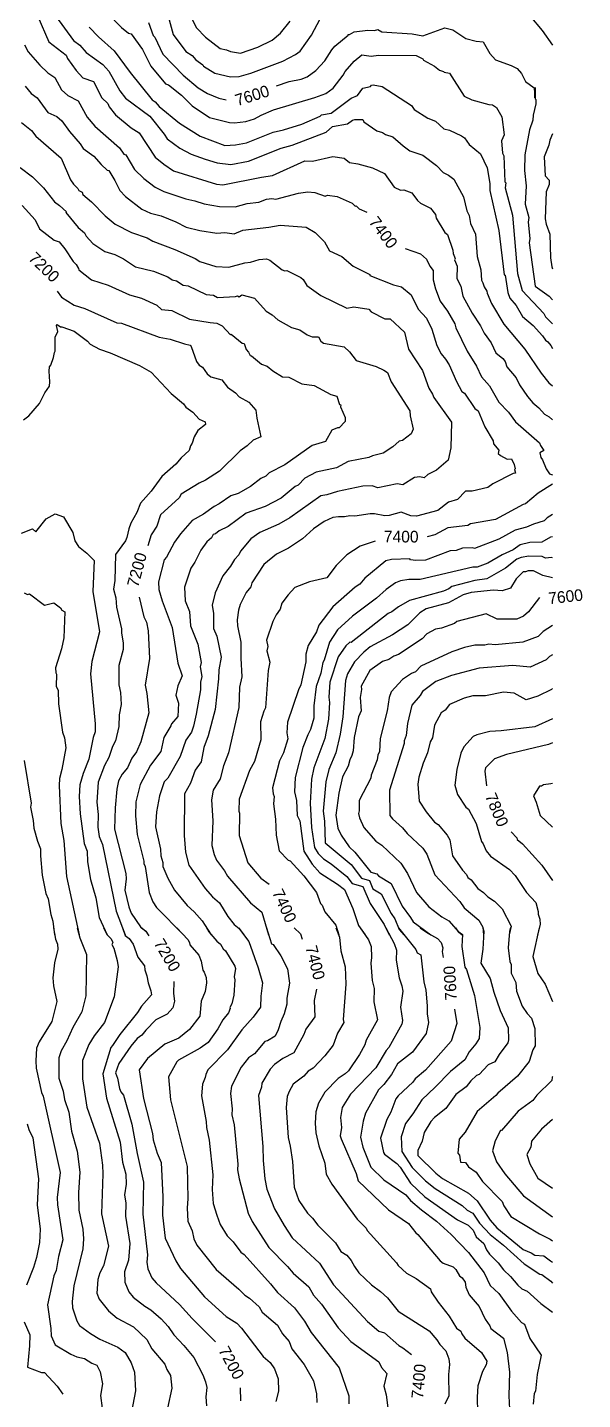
# Model space of a CAD drawing. Extents: x 9339 to 13216, y 3769 to 6935.
# Drawn here: x 12853 to 13216, y 4220 to 5117 of the extents above; entities that cross this region are included whole.
import ezdxf
from ezdxf.enums import TextEntityAlignment as Align

# ---------------------------------------------------------------- set-up
doc = ezdxf.new("R2010")
doc.units = 0
doc.header["$MEASUREMENT"] = 0
for name, color, linetype in [('DTM_SURFACE_CON', 9, 'Continuous'), ('DTM_SURFACE_ICON', 251, 'Continuous'), ('DTM_TEXT_ICON', 251, 'Continuous')]:
    doc.layers.add(name, color=color, linetype=linetype)
doc.styles.add('TMODELF', font='tmodelf')

msp = doc.modelspace()

# ---------------------------------------------------------------- linework, layer by layer
at = {"layer": 'DTM_SURFACE_CON', "linetype": 'Continuous', "flags": 128}
for points, elevation in [([(12895.57, 5136.64), (12914.9, 5116.65), (12919.56, 5112.96), (12921.11, 5112.47), (12928.51, 5102.37), (12934.05, 5091.44), (12943.53, 5079.86), (12945.51, 5079.28), (12954.04, 5072.35), (12960.98, 5065.53), (12972.37, 5057.93), (12985.47, 5054.56), (12988.74, 5054.32), (12996.08, 5055.32), (13001.76, 5056.95), (13006.09, 5059.36), (13014.17, 5062.75), (13041.11, 5070.87), (13048.4, 5073.47), (13053.21, 5076.91), (13059.72, 5085.51), (13060.92, 5087.88), (13066.89, 5094.58), (13071.89, 5098.69), (13077.91, 5097.98), (13082.69, 5098.65), (13107.36, 5098.28), (13111.57, 5096.15), (13112.03, 5095.27), (13119.28, 5091.31), (13122.59, 5088.66), (13125.2, 5087.95), (13125.55, 5087.48), (13129.1, 5086.75), (13138.7, 5071.78), (13143.71, 5069.28), (13154.88, 5066.26), (13157.18, 5066.05), (13159.7, 5064.33), (13163.16, 5058.29), (13164.7, 5046.57), (13163.06, 5042.65), (13163.7, 5034.5), (13164.63, 5032.78), (13165.22, 5015.8), (13165.79, 5015.27), (13165.46, 5011.8), (13170.15, 4994.01), (13173.52, 4955.91), (13176.48, 4944.94), (13190.66, 4929.72), (13191.89, 4927.63), (13196.38, 4922.96)], 2304.29), ([(12956.11, 5131.91), (12963.8, 5116.48), (12969.72, 5110.22), (12979.4, 5102.99), (12983.48, 5102.12), (12986.04, 5100.91), (12992.59, 5099.86), (13003.99, 5103.76), (13013.33, 5108.44), (13018.8, 5113), (13024.97, 5120.73)], 2340.86), ([(12860.17, 5123.83), (12867.49, 5107.27), (12878.68, 5098.65), (12879.54, 5096.49), (12885.23, 5088.55), (12889.54, 5083.77), (12896.51, 5081.47), (12901.96, 5070.79), (12905.96, 5067.06), (12906.83, 5064.87), (12910.95, 5059.49), (12921.23, 5051.08), (12926.37, 5047.93), (12936.97, 5032), (12942.51, 5027.46), (12948.86, 5023.08), (12976.97, 5014.25), (12981.11, 5013.83), (13006.41, 5018.89), (13013.54, 5019.87), (13034.65, 5029.61), (13039.7, 5029.28), (13052.96, 5032.44), (13060.2, 5031.22), (13063.84, 5028.55), (13069.26, 5027.61), (13078.79, 5024.91), (13086.73, 5021.3), (13092.92, 5012.33), (13097.01, 5010.39), (13099.25, 5010.69), (13104.58, 5008.71), (13108.28, 5003.55), (13110.07, 5001.97), (13116.73, 4998.58), (13119.94, 4994.57), (13120.3, 4992.13), (13126.04, 4982.74), (13127.69, 4981.41), (13131.24, 4971.25), (13131.59, 4969.01), (13132.88, 4965.82), (13132.4, 4964.93), (13134.18, 4960.78), (13133.93, 4952.75), (13136.51, 4947.67), (13137.85, 4941.16), (13143.91, 4930.07), (13149.27, 4921.78), (13151.65, 4916.93), (13156.4, 4910.55), (13159.45, 4904.19), (13163.98, 4900.31), (13165.41, 4898.45), (13166.43, 4895.04), (13172.72, 4887.74), (13174.83, 4883.19), (13180.01, 4875.52), (13183.58, 4871.41), (13187.42, 4868.26), (13191.07, 4864.12), (13194.11, 4862.35), (13196.38, 4860.33)], 2267.71), ([(12871.87, 5124.31), (12883.65, 5108.11), (12887.64, 5105.07), (12891.83, 5100.21), (12902.6, 5092.4), (12906.71, 5088.1), (12913.86, 5075.3), (12917.4, 5070.52), (12933.32, 5058.65), (12942.79, 5047.01), (12944.63, 5043.9), (12952.94, 5037.89), (12960.33, 5033.9), (12969.45, 5030.57), (12977.46, 5028.32), (12986.32, 5027.18), (12997.77, 5029.31), (13019.1, 5037.75), (13026.24, 5039.88), (13048.64, 5048.24), (13052.64, 5052.02), (13062.38, 5053.68), (13065.67, 5056.09), (13067.3, 5056.58), (13072.46, 5056.63), (13073.19, 5055.1), (13081.59, 5049.11), (13085.37, 5048.06), (13087.22, 5046.78), (13092.03, 5045.18), (13098.73, 5039.3), (13103.2, 5036.05), (13111.61, 5033.24), (13120.67, 5026.54), (13125.01, 5021.97), (13128.51, 5020.08), (13131.9, 5017.46), (13138.16, 5006.09), (13140.49, 4996.79), (13141.88, 4993.73), (13142.87, 4988.68), (13146.03, 4981.6), (13147.09, 4967.01), (13149.65, 4958.4), (13149.88, 4951.54), (13150.9, 4949.94), (13151.65, 4947.13), (13153.56, 4944.34), (13153.68, 4943.03), (13156.6, 4936.38), (13164.62, 4922.81), (13178.33, 4906.6), (13188.85, 4890.76), (13193.95, 4884.57), (13196.38, 4882.48)], 2279.9), ([(12945.26, 5123.99), (12948.57, 5112.09), (12956.91, 5101), (12960.94, 5098.29), (12963.43, 5095.52), (12968.11, 5092.29), (12968.41, 5091.29), (12975.79, 5086.88), (12986.13, 5084.51), (12991.75, 5084.54), (12999.3, 5086.79), (13020.15, 5094.71), (13028.48, 5098.95), (13031.53, 5101.17), (13038.94, 5111.7), (13044.57, 5122.19)], 2328.67), ([(13181.58, 5124.2), (13189.71, 5114.72), (13196.38, 5105.12)], 2328.67), ([(12893.75, 5116.8), (12899.79, 5110.63), (12910.17, 5101.47), (12920.57, 5087.23), (12935, 5069.46), (12936.83, 5068.11), (12939.49, 5065.09), (12952.68, 5054.1), (12966.24, 5045.66), (12982.32, 5039.56), (12989.38, 5039.91), (12996.46, 5041.23), (13013.86, 5048.26), (13020.72, 5049.7), (13032.59, 5053.52), (13044.65, 5058.66), (13045.57, 5059.58), (13051.83, 5060.76), (13064.98, 5070.44), (13069.01, 5072.32), (13072.52, 5076.95), (13077.52, 5078.04), (13078.26, 5079.06), (13079.24, 5079.29), (13085.2, 5078.05), (13104.3, 5065.67), (13106.11, 5063.16), (13114.93, 5057.39), (13119.9, 5055.41), (13125.34, 5050.46), (13129.01, 5049.54), (13136.84, 5045.95), (13138.83, 5044.52), (13141.92, 5040.12), (13149.33, 5034.13), (13153.69, 5024.89), (13155.4, 5014.78), (13155.51, 5010.26), (13161.35, 4984.02), (13164.73, 4955.12), (13165.52, 4954.96), (13167.28, 4943.5), (13168.41, 4939.86), (13172.62, 4935), (13176.8, 4927.81), (13183.77, 4921.99), (13189.77, 4915.28), (13191.84, 4912.31), (13193.39, 4911.26), (13195.32, 4909), (13196.38, 4906.97)], 2292.1), ([(12851.9, 5078.41), (12855.95, 5073.42), (12859.9, 5070.66), (12866.72, 5061.15), (12872.76, 5058.44), (12875.89, 5055.68), (12881, 5048.71), (12887.99, 5040.57), (12889.94, 5037.66), (12896.83, 5032.52), (12901.67, 5027.04), (12905.64, 5023.49), (12906.63, 5023.19), (12910.62, 5016.79), (12913.89, 5010.09), (12917.59, 5006.15), (12928.14, 4997.9), (12933.91, 4995.46), (12940.9, 4993.52), (12950.41, 4989.64), (12957.16, 4986.26), (12966.14, 4983.97), (12977.12, 4982.24), (12982.36, 4982.7), (12988.42, 4981.94), (12994.17, 4984.16), (13011.15, 4986.18), (13018.57, 4987.59), (13035.53, 4986.21), (13041.39, 4982.62), (13047.42, 4976.53), (13050.7, 4970.66), (13058.7, 4967.04), (13066.24, 4960.82), (13077.04, 4955.28), (13076.98, 4954.56), (13092.61, 4948.62), (13097.71, 4947.24), (13103.95, 4941.98), (13108.67, 4932.63), (13114.17, 4926.68), (13117.56, 4919.66), (13120.78, 4908.9), (13123.57, 4903.44), (13126.46, 4900.03), (13128.91, 4896.2), (13133.59, 4885.39), (13137.11, 4878.9), (13138.88, 4877.85), (13145.53, 4867.86), (13147.87, 4866.32), (13152.25, 4855.67), (13157.58, 4846.74), (13157.91, 4844.61), (13161.41, 4840.62), (13160.86, 4838.38), (13162.43, 4836.95), (13166.76, 4834.68), (13169.54, 4834.87), (13171.4, 4831.1), (13171.98, 4828.36), (13171.54, 4827.97), (13172.22, 4825.47), (13170.66, 4825.36), (13157.35, 4818.46), (13154.04, 4816.12), (13143.9, 4813.78), (13139.64, 4813.68), (13134.24, 4808.24), (13128.49, 4806.63), (13121.47, 4801.19), (13107.5, 4797.4), (13103.81, 4797.73), (13097.43, 4800), (13089.7, 4797.86), (13086.92, 4797.67), (13080.14, 4798.91), (13077.22, 4798.89), (13067.31, 4797.48), (13063.91, 4797.6), (13060.52, 4796.93), (13056.6, 4797.06), (13052.96, 4796.5), (13047.34, 4793.88), (13040.24, 4789.04), (13033.11, 4782.63), (13023.91, 4776.51), (13016.1, 4772.53), (13007.84, 4765.84), (13000.06, 4753.97), (12999.42, 4751.18), (12996.41, 4747.63), (12992.31, 4739.76), (12991.29, 4736.08), (12990.52, 4729.76), (12990.54, 4725.87), (12992.9, 4715.13), (12992.72, 4704.62), (12993.52, 4692.51), (12992.02, 4685.7), (12991.56, 4672.37), (12984.78, 4642.87), (12981.55, 4634.44), (12979.28, 4625.88), (12974.78, 4618.36), (12973.72, 4612.19), (12974.44, 4598.41), (12973.94, 4582.38), (12975.42, 4576.43), (12976.92, 4572.67), (12982.24, 4565.66), (12984.11, 4562.17), (12999.21, 4544.86), (13006.43, 4538.84), (13010.98, 4523.96)], 2243.33), ([(12849.56, 5054.6), (12856.09, 5049.33), (12859.04, 5045.62), (12875.59, 5031.28), (12881.55, 5017.21), (12883.6, 5014.31), (12886.48, 5011.4), (12887.01, 5010.26), (12889.23, 5009.01), (12889.71, 5007.48), (12895.35, 5002.72), (12904.2, 4993.61), (12910.85, 4988.14), (12921.51, 4982.82), (12931.69, 4979.17), (12935.38, 4976.99), (12949.78, 4971.63), (12962.93, 4965.7), (12966, 4963.78), (12976.58, 4960.56), (12984.89, 4960.1), (12995.48, 4962.82), (12999.2, 4963.35), (13004.85, 4965.02), (13009.52, 4965.42), (13011.66, 4964.63), (13019.8, 4958.3), (13021.66, 4957.67), (13022.79, 4957.83), (13032.03, 4953.43), (13033.51, 4952.06), (13035.93, 4948.13), (13045.03, 4941.67), (13062.11, 4933.3), (13066.69, 4934.06), (13076.41, 4932.7), (13077.88, 4930.82), (13086.85, 4926.24), (13090.43, 4926.32), (13099.79, 4917.55), (13102.4, 4906.51), (13111.49, 4892.6), (13115.59, 4880.98), (13117.97, 4877.19), (13118.76, 4875.02), (13130.29, 4858.75), (13129.95, 4841.98), (13128.25, 4834.1), (13120.53, 4827.4), (13114.95, 4824.65), (13112.5, 4822.52), (13109.64, 4823.19), (13106.27, 4822.67), (13098.57, 4817.91), (13094.92, 4818.57), (13082.3, 4815.99), (13078.69, 4817.13), (13072.52, 4817.06), (13056.01, 4813.52), (13048.95, 4811.28), (13045.13, 4810.8), (13024.83, 4796.24), (13017.56, 4792.3), (13005.13, 4786.82), (12999.28, 4782.66), (12992.5, 4774.56), (12991.47, 4772.18), (12988.71, 4769.12), (12985.98, 4764.77), (12980.99, 4758.46), (12976.08, 4747.26), (12974.03, 4739.26), (12974.91, 4733.81), (12974.99, 4724.13), (12977.18, 4718.98), (12979.9, 4705.27), (12978.56, 4697.15), (12978.32, 4691.11), (12976.08, 4671.09), (12971.44, 4654.03), (12968.71, 4646.28), (12966.85, 4636.86), (12962.9, 4631.4), (12960.01, 4622.94), (12955.96, 4616.11), (12955.81, 4588.89), (12956.71, 4577.84), (12958.76, 4569.55), (12969.51, 4554.27), (12974.26, 4548.84), (12978.91, 4544.78), (12984.37, 4535.99), (12988.56, 4530.72), (12991.83, 4528.06), (12994.8, 4523.96)], 2231.14), ([(13196.38, 5047.18), (13194.51, 5043.1), (13193.88, 5039.75), (13190.99, 5032.13), (13191.63, 5019.82), (13194.1, 5016.99), (13194.28, 5014.04), (13192.17, 5009.34), (13191.58, 4991.74), (13192.19, 4988.16), (13194.67, 4981.72), (13195.09, 4966.16), (13195.83, 4960.22), (13196.38, 4958.89)], 2328.67), ([(12848.82, 5025.15), (12856.81, 5019.08), (12863.99, 5011.95), (12871.2, 5002.78), (12874.48, 5000.43), (12878.93, 4996.24), (12878.63, 4995.8), (12886.58, 4985.91), (12890.71, 4982.5), (12891.79, 4980.32), (12896.07, 4975.61), (12904, 4970.3), (12910.64, 4968.39), (12916.13, 4965.49), (12924.12, 4960.29), (12935.73, 4957.55), (12945.08, 4953.87), (12948.04, 4951.75), (12950.71, 4951.13), (12955.22, 4948.4), (12958.46, 4947.8), (12970.25, 4942.32), (12974.99, 4941.78), (12977.66, 4940.26), (12989.33, 4940.83), (12990.65, 4941.28), (12991.73, 4940.75), (12993.38, 4942.05), (13001.76, 4939.76), (13009.39, 4931.33), (13013.21, 4929.02), (13016.9, 4925.63), (13025.96, 4920.76), (13031.34, 4919.19), (13036.07, 4915.95), (13039.3, 4914.66), (13043.63, 4914.49), (13045.13, 4911.7), (13046.72, 4910.52), (13060.2, 4908.02), (13063.73, 4904.67), (13068.07, 4899.2), (13081.3, 4895.16), (13086.31, 4892.9), (13088.67, 4891.17), (13090.94, 4885.21), (13103.28, 4866.27), (13103.34, 4862.98), (13105.47, 4854.24), (13103.96, 4851.26), (13098.3, 4846.91), (13096.23, 4846.39), (13092.14, 4842.78), (13085.69, 4838.49), (13078.83, 4836.85), (13076.4, 4835.75), (13063.02, 4833.21), (13055.39, 4828.91), (13042.02, 4826.23), (13034.64, 4822.23), (13030.33, 4817.73), (13028.26, 4816.7), (13019.25, 4809.26), (13008.7, 4803.68), (12996.21, 4799.46), (12984.48, 4790.72), (12978.72, 4787.77), (12976.28, 4785.88), (12974.72, 4785.38), (12973.75, 4783.3), (12970.67, 4780.76), (12966.8, 4775.27), (12962.73, 4767.39), (12960.13, 4763.4), (12955.94, 4751.1), (12956.4, 4742.08), (12959.33, 4735.08), (12959.91, 4725.87), (12964.72, 4713.83), (12966.9, 4701.73), (12966.22, 4699.11), (12967.42, 4692.64), (12966.51, 4689.02), (12966.49, 4683.99), (12963.76, 4668.17), (12961.93, 4660.31), (12960.5, 4656.37), (12957.01, 4651.2), (12953.18, 4640.41), (12945.08, 4626.35), (12942.79, 4623.97), (12939.69, 4614.77), (12937.65, 4604.25), (12937.19, 4594.45), (12940.27, 4579.97), (12940.56, 4575.56), (12941.84, 4571.29), (12941.87, 4568.55), (12945.13, 4560.96), (12949.44, 4553.09), (12957.86, 4543.06), (12962.44, 4539.01), (12967.58, 4533.06), (12973.53, 4523.96)], 2218.94), ([(12849.97, 5000.4), (12858.56, 4991.04), (12861.42, 4985.12), (12870.95, 4977.79), (12874.08, 4976.64), (12877.88, 4972.06), (12883.43, 4963.76), (12885.31, 4961.89), (12886.9, 4959.14), (12886.96, 4958.27), (12895.39, 4951.72), (12906.13, 4948.33), (12920.13, 4941.93), (12927.97, 4939.73), (12937.86, 4935.28), (12941.05, 4932.33), (12947.81, 4931.69), (12959.31, 4926.07), (12972.79, 4923.85), (12977.19, 4923.56), (12980.57, 4921.67), (12986.06, 4915.94), (12986.43, 4916.22), (12993.73, 4910.51), (12995.07, 4910.11), (12996.2, 4906.21), (12997.9, 4904.51), (12998.99, 4902.3), (12999.84, 4902.06), (13006.21, 4896.8), (13010.04, 4895.44), (13013.68, 4892.26), (13020.04, 4888.49), (13024.11, 4888.26), (13032.68, 4883.77), (13040.66, 4882.76), (13051.49, 4876.86), (13055.41, 4875.75), (13057.29, 4870.35), (13058.22, 4870.12), (13057.83, 4868.8), (13061, 4861.86), (13061, 4859.28), (13056.99, 4855.04), (13055.94, 4855.21), (13052.25, 4853.65), (13048.08, 4846.2), (13039.5, 4843.61), (13021.59, 4830.99), (13011.31, 4825.83), (13009.07, 4823.58), (13005.99, 4822.13), (12999.05, 4816.77), (12991.08, 4812.27), (12986.22, 4810.63), (12978.65, 4805.42), (12975.32, 4803.71), (12968.34, 4798.69), (12960.95, 4794.53), (12953.37, 4785.81), (12949.4, 4780.35), (12944.27, 4770.62), (12942.84, 4768.89), (12938.95, 4754.57), (12939.25, 4749.58), (12941.36, 4742.09), (12947.97, 4724.62), (12951.68, 4701.35), (12954.47, 4693.21), (12951.78, 4686.69), (12950.28, 4680.4), (12952.08, 4675.26), (12951.73, 4666.66), (12947.45, 4661.67), (12947.16, 4660.42), (12942.55, 4652.87), (12940.54, 4643.78), (12933.81, 4634.81), (12927.12, 4622.09), (12924.31, 4610.73), (12924.08, 4601.77), (12925.07, 4589.37), (12929.57, 4571.98), (12929.45, 4570.64), (12930.34, 4568.53), (12932.92, 4551.6), (12935.37, 4545.45), (12937.73, 4541.79), (12955.45, 4523.96)], 2206.75), ([(12850.97, 4860.36), (12854.36, 4862.89), (12861.41, 4870.97), (12864.87, 4877.92), (12867.82, 4882.34), (12868.18, 4885.07), (12867.63, 4892.09), (12867.83, 4895.04), (12868.72, 4896.04), (12870.48, 4900.98), (12871.12, 4904.4), (12871.68, 4905.12), (12871.51, 4914.29), (12873.25, 4918.1), (12872.41, 4921.87), (12872.82, 4922.61), (12875.04, 4921.03), (12875.84, 4921.2), (12883.89, 4918.21), (12892.62, 4911.66), (12894.43, 4909.72), (12900.49, 4906.62), (12907.46, 4904.09), (12926.55, 4895.88), (12934.23, 4891.57), (12947.4, 4877.46), (12955.33, 4870.84), (12956.89, 4868.72), (12961.52, 4865.26), (12965.56, 4860.86), (12969.54, 4858.99), (12969.67, 4857.31), (12964.79, 4853.41), (12962.36, 4849.16), (12961.05, 4845.13), (12959.97, 4843.44), (12959.17, 4840.41), (12953.91, 4835.62), (12950.38, 4831.39), (12941.29, 4823.31), (12934.29, 4813.85), (12927.3, 4805.94), (12924.96, 4799.81), (12921, 4792.94), (12919.59, 4789.19), (12918.48, 4783.49), (12917.5, 4781.39), (12910.89, 4772.31), (12910.6, 4755.5), (12909.71, 4749.63), (12911.23, 4744.14), (12911.68, 4737.88), (12914.79, 4723.87), (12914.79, 4721.29), (12915.99, 4714.51), (12915.92, 4710.28), (12913.14, 4699.84), (12913.07, 4687.31), (12914.27, 4682.2), (12914.6, 4674.3), (12913.42, 4667.7), (12913.21, 4660.01), (12910.98, 4650.58), (12908.92, 4646.93), (12906.66, 4639.81), (12903.83, 4634.65), (12899.61, 4623.64), (12898.83, 4610.59), (12899.65, 4602.51), (12899.54, 4594.17), (12900.34, 4588.19), (12902.44, 4582.96), (12911.32, 4539.36), (12917.37, 4523.96)], 2182.37), ([(12849.67, 4786.37), (12856.72, 4789.05), (12858.93, 4787.11), (12865.76, 4795.75), (12871.67, 4798.9), (12877.04, 4797.07), (12883.04, 4786.75), (12884.45, 4781.32), (12886.73, 4777.67), (12892.33, 4773.3), (12897.12, 4768.39), (12896.26, 4748.2), (12900.55, 4721.85), (12895.6, 4702.42), (12894.74, 4694.41), (12897.8, 4661.7), (12897.62, 4656.55), (12896.37, 4652.89), (12893.6, 4638.74), (12889.82, 4629.22), (12887.64, 4621.83), (12887.17, 4614.35), (12887.89, 4603), (12890.44, 4583.53), (12892.45, 4578.52), (12892.77, 4571.69), (12894.73, 4560.05), (12898.07, 4548.1), (12900.37, 4535.24), (12905.51, 4523.96)], 2170.18), ([(13196.38, 4798.54), (13192.78, 4796.31), (13190.9, 4794.3), (13183.97, 4792.17), (13179.48, 4790.19), (13172.02, 4788.17), (13161.32, 4782.3), (13145.39, 4776.25), (13144.38, 4776.81), (13137.49, 4776.42), (13133.44, 4775.08), (13129.52, 4774.82), (13113.43, 4768.77), (13107.06, 4768.48), (13103.56, 4769), (13103.16, 4769.49), (13091.29, 4769.06), (13087.52, 4768.19), (13073.9, 4756.92), (13070.61, 4752.92), (13067.55, 4750.95), (13053, 4738.11), (13043.82, 4726.18), (13042.22, 4721.9), (13036.89, 4712.89), (13035.33, 4707.18), (13035.26, 4702.28), (13032.11, 4687.34), (13030.5, 4683.99), (13023.26, 4662.81), (13022.89, 4655.91), (13023.51, 4652.03), (13020.66, 4642.8), (13018.16, 4637.54), (13013.51, 4620.05), (13013.86, 4616), (13014.51, 4614.35), (13014.24, 4609.44), (13015.54, 4599.54), (13015.8, 4589.09), (13017.85, 4578.75), (13023.64, 4572.72), (13025.08, 4572.27), (13033.9, 4562.4), (13042.34, 4551.48), (13044.78, 4544.33), (13046.03, 4543.29), (13047.68, 4538.98), (13054.77, 4530.23), (13056.75, 4523.96)], 2267.71), ([(13196.38, 4783.98), (13195.03, 4783.61), (13189.4, 4780.41), (13181.63, 4780.28), (13175.23, 4778.75), (13170.76, 4775.47), (13163.58, 4772.1), (13154.11, 4766.64), (13147.17, 4764.13), (13144.23, 4764.01), (13109.86, 4756.09), (13102.55, 4755.95), (13097.04, 4755.14), (13093.87, 4753.78), (13087.66, 4749.57), (13081.48, 4743.8), (13065.74, 4732.11), (13056.05, 4723.22), (13050.79, 4715.07), (13047.3, 4703.43), (13046.39, 4701.87), (13045.12, 4694.81), (13041.96, 4686.21), (13040.59, 4673.51), (13040.57, 4665.43), (13038.33, 4657.98), (13036.54, 4654.55), (13033.41, 4646.22), (13028.38, 4626.65), (13027.82, 4617.34), (13029.15, 4611.62), (13029.53, 4601.98), (13031.31, 4598.37), (13034.04, 4578.57), (13039.46, 4570), (13044.34, 4564.47), (13055.85, 4557.08), (13060.43, 4553.59), (13065.98, 4541.08), (13069.72, 4529.99), (13073.92, 4523.96)], 2279.9), ([(13196.38, 4770.28), (13195.68, 4770.35), (13191.78, 4770.02), (13189.63, 4770.97), (13180.96, 4771.21), (13175.84, 4770.43), (13172.97, 4769.25), (13165.74, 4763.4), (13153.46, 4756.49), (13145.65, 4755.3), (13130.66, 4751.39), (13128.76, 4749.95), (13125.12, 4748.33), (13102.92, 4742.4), (13095.69, 4738.16), (13091.33, 4734.86), (13088.96, 4733.94), (13064.85, 4714.96), (13063.97, 4715.04), (13061.38, 4712.75), (13056.33, 4705.56), (13051.01, 4689.04), (13050.34, 4679.22), (13050.69, 4675.71), (13049.97, 4664.83), (13047.64, 4652.2), (13040.49, 4633.03), (13038.99, 4625.71), (13038.04, 4609.95), (13039.06, 4594.13), (13040.87, 4581.03), (13043.26, 4577.07), (13046.7, 4573.61), (13051.87, 4570.38), (13062.08, 4562), (13065.57, 4557.41), (13072.49, 4555.48), (13077.2, 4544.3), (13086.49, 4530.65), (13089.71, 4523.96)], 2292.1), ([(13196.38, 4757.23), (13190.12, 4758.77), (13183.88, 4761.72), (13180.37, 4761.64), (13178.8, 4760.99), (13177.26, 4761.02), (13172.52, 4756.48), (13168.84, 4750.36), (13163.43, 4748.7), (13157.88, 4749.18), (13143.27, 4747.51), (13137.93, 4745.99), (13128.43, 4740.88), (13113.91, 4736.93), (13109.63, 4734.27), (13101.8, 4726.43), (13091.93, 4719.94), (13077.28, 4712.17), (13073.04, 4708.56), (13067.09, 4702.18), (13062.5, 4694.41), (13061.15, 4689.97), (13059.38, 4666.34), (13057.59, 4655.05), (13054.78, 4642.73), (13050.29, 4631.87), (13048.38, 4623.86), (13046.64, 4604.81), (13047.49, 4598.29), (13047.82, 4584.09), (13064.85, 4569.85), (13071.57, 4561), (13076.77, 4559.38), (13079.06, 4553.96), (13084.43, 4550.74), (13090.95, 4537.81), (13093.29, 4534.43), (13096.26, 4527.49), (13099.2, 4523.96)], 2304.29), ([(12851.27, 4747.26), (12853.5, 4746.18), (12854.83, 4746.58), (12864.67, 4739.21), (12870.65, 4740.77), (12875.15, 4737.57), (12875.9, 4735.93), (12877.8, 4734.94), (12877.22, 4718.04), (12875.79, 4710.84), (12871.84, 4698.27), (12871.96, 4695.14), (12872.44, 4694.2), (12872.25, 4686.25), (12873.46, 4683.86), (12873.8, 4674.79), (12876.44, 4656.3), (12877.72, 4652.68), (12878.46, 4646.12), (12875.91, 4632.04), (12874.4, 4626.15), (12874.08, 4621.43), (12875.36, 4596.56), (12877.13, 4585.49), (12879.04, 4562.13), (12887.27, 4523.96)], 2157.98), ([(13196.38, 4726.04), (13190.23, 4722.18), (13186.97, 4718.88), (13176.98, 4715.08), (13158.91, 4713.34), (13154.83, 4713.76), (13152.09, 4713.12), (13145.64, 4713.23), (13138.89, 4711.67), (13130.61, 4708.77), (13110.47, 4699.38), (13106.83, 4695.76), (13104.26, 4694.63), (13098.42, 4690.81), (13090.94, 4682.66), (13089.64, 4679.05), (13088.33, 4670.16), (13083.83, 4652.22), (13083.43, 4643.62), (13082.35, 4641.2), (13081.94, 4638.26), (13077.86, 4628.29), (13077.61, 4626.26), (13070.03, 4611.62), (13070.14, 4605.02), (13069.77, 4603.28), (13070.41, 4600.37), (13073.19, 4593.98), (13081.08, 4585.2), (13084.82, 4582.48), (13097.34, 4570.65), (13101.68, 4564.1), (13107.47, 4551.65), (13115.49, 4542.32), (13124.12, 4535.79), (13128.71, 4533.03), (13135.05, 4525.84), (13137.27, 4523.96)], 2328.67), ([(13196.38, 4706.81), (13194.44, 4705.67), (13192.13, 4703.52), (13181.83, 4698.78), (13170.51, 4699.86), (13148.57, 4698.21), (13130.38, 4693.26), (13120.24, 4689.41), (13111.49, 4682.81), (13109.97, 4680.27), (13104.56, 4673.88), (13101.65, 4662.05), (13100.83, 4654.05), (13099.44, 4650.59), (13099.4, 4648.91), (13089.95, 4618.41), (13090.15, 4601.98), (13091.86, 4599.68), (13098.35, 4593.84), (13101.53, 4590.12), (13111.59, 4580.65), (13114.28, 4576.61), (13119.48, 4563.15), (13135.88, 4545.81), (13138.68, 4541.53), (13148.21, 4533.52), (13150.87, 4528.97), (13151.37, 4523.96)], 2340.86), ([(13196.38, 4684.89), (13195.72, 4684.23), (13186.7, 4679.89), (13179.15, 4677.43), (13171.34, 4681.88), (13164.43, 4682.41), (13152.55, 4680.07), (13144.35, 4680.03), (13138.66, 4678.56), (13129.19, 4674.4), (13126.19, 4670.79), (13123.69, 4668.91), (13119.21, 4660.95), (13118.04, 4652.6), (13116.52, 4649.95), (13114.83, 4642.78), (13111.92, 4636.13), (13109.05, 4626.82), (13108.34, 4622.38), (13109.28, 4611.26), (13113.86, 4604.18), (13119.35, 4597.64), (13121.63, 4595.97), (13127.6, 4589.14), (13129.34, 4586.07), (13131.14, 4575.49), (13137.59, 4566.26), (13140.28, 4563.24), (13140.98, 4561.42), (13143.19, 4559.86), (13147.67, 4554.22), (13151.4, 4551.66), (13154.13, 4548.86), (13158.46, 4545.82), (13163.43, 4540.92), (13169.42, 4529.65), (13168.1, 4523.96)], 2353.06), ([(13196.38, 4664.96), (13184.75, 4659.72), (13162.81, 4657.1), (13155.52, 4656.67), (13146.84, 4654.69), (13144.47, 4653.6), (13138.45, 4646.78), (13136.55, 4642.68), (13133.8, 4631.87), (13132.5, 4621.81), (13134.39, 4615.64), (13139.81, 4607.38), (13141.47, 4605.98), (13146.6, 4596.73), (13150.04, 4584.82), (13151.15, 4583.4), (13153.02, 4578.89), (13155.89, 4575.36), (13168.23, 4566.67), (13171.99, 4562.59), (13179.48, 4551.58), (13185.5, 4544.99), (13186.97, 4539.1), (13186.95, 4537.36), (13188.12, 4534.09), (13188.37, 4530.65), (13186.55, 4523.96)], 2365.25), ([(12851.28, 4637.84), (12855.81, 4609.94), (12855.51, 4607.37), (12857.3, 4598.6), (12857.69, 4593.62), (12860.06, 4585.13), (12862, 4580.09), (12861.98, 4575.49), (12863.19, 4562.88), (12865.42, 4550.96), (12866.91, 4547.55), (12868.83, 4537.27), (12870.1, 4532.91), (12871.04, 4523.96)], 2145.79), ([(13196.38, 4622.77), (13195.29, 4622.48), (13190.41, 4621.89), (13189.12, 4621.08), (13187.87, 4620.97), (13183.97, 4614.78), (13185.71, 4610.49), (13188.26, 4601.79), (13196.38, 4594.29)], 2389.63), ([(12870.4, 4528.54), (12871.84, 4521.05), (12873.02, 4517.87), (12873.34, 4514.56), (12871.05, 4505.67), (12870.08, 4495.88), (12870.58, 4490.6), (12872.68, 4480.34), (12869.42, 4467.27), (12861.03, 4453.96), (12859.46, 4449.92), (12858.94, 4441.59), (12859.15, 4436.76), (12862.75, 4420.87), (12863.75, 4418.57), (12874.75, 4368.67), (12872.95, 4352.43), (12873.15, 4347.59), (12876.64, 4324.72), (12873.82, 4313.81), (12872.19, 4304.69), (12870.76, 4301.19), (12866.65, 4282.24), (12868.76, 4266.68), (12868.92, 4262.09), (12871.48, 4256.01), (12881.85, 4249.91), (12885.78, 4248.3), (12890.75, 4247.23), (12895.54, 4244.16), (12898.83, 4242.72), (12900.9, 4238.55), (12902.57, 4230.66), (12901.21, 4223.01), (12902.28, 4214.72)], 2145.79), ([(12886, 4528.54), (12887.71, 4521.88), (12892.08, 4511.09), (12891.65, 4484.15), (12888.94, 4473.58), (12883.01, 4463.3), (12879.19, 4454.76), (12875.49, 4448.18), (12873.86, 4443.49), (12874.07, 4430.38), (12876.9, 4421.79), (12877.76, 4416.33), (12880.45, 4408.15), (12882.31, 4395.74), (12885.84, 4382.55), (12887.6, 4368.92), (12886.8, 4355.57), (12886.94, 4344.06), (12889.55, 4331.7), (12890.1, 4325.46), (12889.6, 4318.86), (12883.75, 4294.64), (12882.63, 4284.44), (12882.9, 4280.19), (12885.78, 4271.77), (12887.37, 4268.75), (12894.69, 4263.5), (12900.7, 4259.91), (12912.43, 4254.5), (12917.32, 4251.09), (12921.18, 4244.38), (12923.34, 4238.36), (12923.93, 4226), (12920.82, 4208.95)], 2157.98), ([(12903.03, 4528.54), (12905.23, 4524.18), (12908.2, 4521.43), (12909.22, 4519.01), (12908.62, 4517.63), (12909.95, 4515.3), (12912.16, 4507.23), (12912.79, 4502.95), (12910.15, 4483.46), (12903.85, 4466.73), (12897.01, 4457.87), (12893.66, 4452.2), (12889.34, 4441.93), (12889.44, 4429.97), (12892.31, 4411.32), (12900.43, 4387.92), (12902.45, 4373.48), (12902.81, 4367.77), (12901.87, 4341.65), (12906.41, 4320.52), (12903.13, 4307.73), (12900.85, 4303.18), (12899.51, 4298.72), (12898.73, 4289.95), (12900.37, 4285.98), (12906.49, 4278.38), (12912.13, 4273.62), (12922.77, 4267.87), (12931.34, 4259.55), (12934.78, 4253.49), (12943.09, 4243.47), (12944.44, 4239.9), (12946.84, 4236.09), (12947.85, 4227.78), (12944.89, 4214.84)], 2170.18), ([(12915.57, 4528.54), (12917.31, 4523.43), (12919.96, 4521.45), (12922.62, 4517.9), (12925.48, 4509.32), (12929.82, 4503.65), (12930.09, 4500.98), (12931.48, 4497.07), (12932.31, 4492.63), (12934.11, 4487.43), (12934.5, 4484.83), (12928.01, 4477.41), (12925.4, 4473.1), (12913.77, 4458.73), (12909.09, 4451.55), (12907.91, 4450.43), (12902.68, 4433.07), (12905.08, 4417.23), (12913.99, 4388.47), (12915.47, 4375.41), (12917.75, 4367.55), (12917.9, 4361.1), (12916.76, 4354.06), (12917.8, 4348.65), (12917.51, 4340.06), (12920.31, 4322.3), (12919.42, 4311.45), (12916.78, 4303.7), (12917.11, 4297.12), (12919.66, 4290.77), (12922.41, 4287.26), (12930.2, 4281.28), (12934.04, 4279.06), (12940.84, 4273.01), (12945.26, 4268.12), (12949.14, 4262.65), (12955.63, 4255.73), (12962.2, 4247.73), (12967.9, 4236.54), (12969.71, 4231.92), (12970.56, 4228.23), (12969.98, 4222.24), (12970.47, 4216.3)], 2182.37), ([(12951.05, 4528.54), (12958.23, 4520.93), (12959.34, 4518.94), (12959.49, 4517.44), (12965.33, 4510.61), (12966.82, 4506.63), (12967.92, 4500.8), (12968.97, 4499.58), (12970.1, 4496.16), (12970.39, 4492.53), (12969.55, 4486.88), (12966.84, 4480.52), (12966.13, 4470.8), (12959.26, 4462.11), (12952.43, 4456.49), (12943.23, 4452.47), (12931.88, 4443.17), (12926.37, 4435.65), (12929.23, 4416.99), (12935.23, 4394.23), (12935.65, 4390.12), (12938.15, 4381.33), (12940.69, 4375.17), (12941.97, 4352.81), (12941.59, 4340.8), (12943.34, 4325.78), (12950.31, 4310.98), (12953.32, 4305.98), (12969.04, 4287.55), (12983.22, 4274.66), (12990.31, 4270.23), (12993.36, 4267.01), (13007.35, 4248.5), (13011.98, 4244.55), (13014.74, 4240.4), (13017.25, 4233.88), (13017.39, 4225.87), (13015.69, 4219.18)], 2206.75), ([(12970.41, 4528.54), (12971.96, 4525.83), (12977.14, 4519.69), (12979.63, 4517.77), (12981.39, 4514.72), (12982.8, 4513.59), (12988.81, 4503.47), (12989.28, 4501.91), (12988.45, 4496.42), (12988.88, 4494.62), (12988.35, 4484.47), (12986.9, 4478.91), (12985.67, 4476.47), (12985.89, 4475.87), (12984.72, 4473.02), (12981.13, 4468.41), (12977.9, 4462.5), (12971.55, 4453.67), (12966.19, 4449.85), (12952.02, 4442.03), (12950.99, 4441.03), (12945.53, 4431.15), (12946.83, 4416.2), (12957.75, 4372.54), (12958.31, 4351.78), (12957.69, 4345.4), (12958.11, 4336.85), (12960.99, 4330.52), (12962.1, 4325.41), (12964.16, 4321.31), (12976.74, 4305.23), (12991.61, 4292.5), (12995.39, 4288.56), (12998.41, 4286.63), (13004.76, 4280.95), (13006.65, 4277.34), (13016.84, 4268.99), (13019.99, 4263.2), (13024.36, 4258.35), (13026.21, 4253.4), (13034.16, 4243.3), (13040.31, 4232.58), (13042.26, 4224.19), (13042.4, 4218.49)], 2218.94), ([(12991.27, 4528.54), (12998.12, 4519.63), (13004.13, 4502.4), (13006.96, 4492.57), (13005.8, 4483.95), (13005.71, 4476.67), (13000.85, 4470.18), (12993.38, 4461.95), (12984.01, 4448.85), (12971.38, 4435.75), (12969.92, 4432.7), (12969.59, 4430.64), (12967.71, 4426.46), (12967.19, 4418.82), (12970.22, 4402.1), (12970.34, 4398.09), (12972.07, 4389.85), (12974.5, 4367.09), (12974.05, 4357.68), (12974.85, 4348.41), (12977.06, 4340.77), (12979.41, 4334.66), (12983.96, 4327.34), (12987.83, 4323.47), (12992.72, 4316.69), (12995.01, 4315.17), (13012.28, 4295.97), (13016.84, 4290.27), (13027.95, 4280.18), (13034.5, 4271.52), (13038.65, 4264.13), (13056.99, 4241.04), (13063.32, 4222.88), (13063.39, 4217.47)], 2231.14), ([(13009.66, 4528.54), (13012.81, 4518.13), (13013.85, 4517.62), (13018.87, 4510.27), (13023.21, 4501.77), (13024.62, 4492.37), (13022.86, 4482.53), (13022.78, 4478.74), (13021.19, 4472.23), (13019.02, 4467.42), (13017.31, 4461.93), (13015.21, 4457.69), (13010.31, 4454.64), (13008.45, 4454.36), (13001.66, 4446.11), (12997.74, 4443.55), (12992.97, 4437.52), (12986.77, 4425.13), (12985.99, 4420.28), (12987.25, 4410.2), (12987.01, 4406.32), (12988.38, 4399.73), (12990.81, 4374.15), (12990.7, 4370.52), (12991.76, 4364.53), (12997.52, 4342.21), (13000.16, 4336.68), (13011.16, 4319.61), (13023.31, 4307.37), (13027.03, 4303.01), (13037.24, 4293.9), (13040.28, 4288.65), (13045.54, 4282.77), (13056.46, 4267.32), (13064.59, 4258.33), (13082.85, 4245.08), (13084.62, 4241.35), (13088.11, 4237.43), (13086.13, 4229.02), (13087.7, 4223.38), (13089.28, 4211.54)], 2243.33), ([(13054.97, 4528.54), (13057.28, 4522.31), (13058.1, 4513.57), (13060.9, 4503.1), (13061.49, 4491.67), (13059.71, 4468.6), (13060.08, 4466.75), (13055.98, 4459.61), (13053.1, 4451.93), (13047.57, 4444.9), (13040.16, 4436.91), (13036.74, 4434.78), (13033.89, 4431.57), (13027.07, 4426.39), (13024.35, 4421.61), (13023.06, 4418.27), (13022.49, 4411.13), (13023.78, 4391.44), (13025.13, 4385.89), (13026.67, 4375.86), (13027.67, 4359.16), (13030.78, 4350.49), (13036.39, 4342.09), (13039.72, 4338.84), (13043.1, 4334.26), (13054.66, 4322.71), (13058.07, 4317.1), (13062.08, 4314.67), (13064.81, 4311.25), (13066.96, 4307.17), (13069.95, 4303.12), (13078.13, 4295.26), (13084.13, 4290.88), (13088.69, 4286.81), (13095.55, 4278.13), (13115.81, 4265.25), (13120.71, 4259.43), (13122.67, 4256.24), (13126.8, 4252.29), (13128.57, 4246.89), (13129.14, 4243.17), (13128.36, 4236.79), (13128.66, 4222.71), (13126.01, 4217.38)], 2267.71), ([(13070.69, 4528.54), (13076.24, 4520.74), (13078, 4516.23), (13078.1, 4509.18), (13077.64, 4505.4), (13078.62, 4494.13), (13079.84, 4488.8), (13079.76, 4480.26), (13082.12, 4468.43), (13074.75, 4455.16), (13073.73, 4452.02), (13070.27, 4445.7), (13063.21, 4435.16), (13061.04, 4433.07), (13056.45, 4430.08), (13047.73, 4421.24), (13043.53, 4414), (13041.89, 4408.34), (13041.35, 4400.99), (13041.73, 4394.69), (13043.79, 4386.04), (13047.62, 4374.88), (13048.57, 4367.53), (13052.23, 4361.05), (13068.73, 4338.12), (13074.58, 4332.42), (13075.42, 4330.79), (13094.55, 4309.71), (13095.55, 4307.86), (13101.08, 4303.01), (13107.35, 4299.35), (13116.73, 4292.74), (13117.21, 4290.68), (13121.64, 4283.91), (13128.93, 4274.82), (13133.71, 4267.09), (13136.53, 4264.96), (13137.1, 4263.19), (13139.13, 4260.4), (13150.04, 4251.06), (13153.44, 4245.5), (13153.06, 4242.95), (13150.6, 4238.78), (13147.5, 4229.26), (13147.07, 4222.02), (13147.27, 4211.84)], 2279.9), ([(13087.51, 4528.54), (13092.95, 4518.18), (13094.39, 4513.99), (13094.18, 4507.29), (13096.27, 4495.76), (13098.01, 4490.69), (13098.52, 4487.17), (13097.15, 4476.77), (13098.41, 4468.06), (13097.93, 4465.64), (13089.41, 4450.29), (13087.77, 4448.31), (13080.92, 4436.96), (13064.36, 4419.77), (13058.93, 4411.22), (13057.99, 4404.56), (13058.57, 4398.01), (13057.75, 4392.72), (13058.24, 4390.64), (13068.15, 4368), (13069.45, 4363.21), (13089.3, 4344.4), (13102.31, 4335.36), (13107.06, 4329.17), (13108.48, 4328.1), (13122.93, 4311.08), (13124.86, 4309.35), (13131.49, 4307.07), (13133.13, 4305.39), (13135.52, 4301.15), (13137.46, 4299.8), (13139.31, 4296.99), (13139.76, 4293.73), (13141.95, 4288.73), (13148.48, 4281.19), (13152.28, 4272.98), (13155.43, 4268.6), (13156.13, 4266.84), (13164.31, 4260.57), (13166.76, 4251.12), (13168.18, 4238.32), (13167.79, 4222.84), (13168.28, 4214.16)], 2292.1), ([(13095.81, 4528.54), (13107.17, 4514.35), (13108.08, 4512.24), (13110.31, 4510.91), (13112.42, 4493.22), (13113.7, 4487.8), (13114.51, 4477.49), (13114.41, 4472.41), (13115.41, 4466.6), (13113.82, 4459.39), (13105.02, 4447.26), (13095.12, 4439.59), (13091.2, 4432.63), (13086.31, 4426.27), (13082.65, 4422.63), (13074.2, 4407.53), (13072.73, 4402.12), (13070.9, 4391.66), (13072.41, 4385.22), (13077.74, 4372.18), (13086.21, 4363.95), (13100.61, 4354.08), (13103.55, 4350.3), (13110.74, 4344.28), (13120.6, 4336.96), (13130.21, 4328.1), (13141.56, 4316.36), (13151.78, 4303.2), (13155.66, 4294.9), (13161.31, 4289.68), (13169.62, 4278.08), (13176.08, 4270.6), (13177.96, 4269.71), (13181.63, 4260.28), (13188.93, 4249.37), (13186.38, 4236.78), (13185.33, 4225.74), (13184.43, 4224.3), (13183.73, 4217.26)], 2304.29), ([(13132.92, 4528.54), (13134.51, 4526.32), (13137.53, 4524.17), (13137.22, 4516.41), (13139.21, 4502.71), (13140.2, 4501.3), (13145.47, 4484.4), (13148.91, 4463.37), (13148.45, 4456.17), (13146.38, 4452.65), (13141.88, 4447.45), (13139.01, 4442.26), (13129.68, 4434.73), (13119.77, 4424.51), (13110.92, 4416.23), (13105.07, 4406.9), (13100.25, 4400.76), (13097.61, 4392.04), (13097.88, 4382.49), (13104.7, 4371.95), (13113.38, 4363.14), (13119.67, 4358.13), (13137.35, 4347.1), (13140.59, 4344.1), (13144.23, 4342.2), (13148.64, 4335.6), (13155.75, 4328.29), (13164.31, 4321.31), (13177.78, 4309.08), (13188.05, 4302.23), (13189.44, 4302.12), (13195.27, 4297.74), (13196.38, 4296.41)], 2328.67), ([(13150.87, 4528.54), (13151.47, 4526.23), (13150.78, 4514.48), (13149.49, 4505.33), (13155.56, 4495.5), (13158.12, 4486.41), (13162.27, 4474.59), (13167.46, 4463.28), (13167.65, 4455.37), (13167.27, 4453.44), (13161.51, 4445.77), (13158.73, 4440.91), (13154.42, 4439.02), (13148.54, 4432.62), (13146.62, 4432.05), (13143.06, 4428.5), (13140.07, 4424.58), (13133.18, 4419.64), (13126.67, 4410.53), (13119.35, 4404.66), (13116.92, 4402.06), (13112.63, 4394.81), (13111.22, 4389.06), (13108.48, 4383.06), (13108.31, 4379.72), (13120.08, 4368.24), (13124.51, 4364.87), (13141.51, 4355.26), (13147.15, 4350.17), (13155.59, 4337.55), (13159.9, 4332.59), (13177.22, 4318.49), (13182.45, 4316.25), (13184.74, 4314.64), (13190.69, 4314.18), (13194.95, 4310.98), (13196.38, 4310.11)], 2340.86), ([(13168.98, 4528.54), (13168.29, 4526.1), (13167.49, 4515.48), (13168.55, 4506.52), (13169.34, 4504.57), (13169.39, 4498.87), (13172.35, 4492.79), (13172.83, 4487.24), (13176.53, 4477.27), (13179.77, 4472.61), (13182.66, 4469.55), (13184.74, 4462.68), (13185.07, 4451.45), (13183.6, 4448.73), (13181.06, 4441.22), (13173.55, 4431.63), (13160.63, 4420.52), (13159.45, 4418.99), (13147.17, 4408.62), (13139.34, 4395.11), (13135.51, 4390.43), (13134.63, 4381.21), (13135.68, 4380.01), (13136.31, 4375.46), (13139.56, 4375.11), (13141.44, 4372.43), (13146.43, 4368.85), (13150.71, 4362.74), (13163.41, 4349.7), (13164.61, 4346.93), (13169.11, 4339.89), (13187.85, 4328.57), (13194.88, 4325.06), (13196.38, 4324.15)], 2353.06), ([(13187.67, 4528.54), (13183.45, 4509.86), (13186.87, 4498.64), (13191.62, 4491.73), (13196.38, 4480.48)], 2365.25), ([(13196.38, 4431.33), (13196.11, 4430.92), (13195.91, 4428.75), (13186.11, 4419.11), (13183.55, 4415.7), (13174.01, 4408.7), (13163.01, 4396.05), (13162.48, 4396.09), (13158.89, 4389.46), (13157.27, 4382.83), (13159.78, 4375.69), (13165.2, 4367.82), (13177.4, 4353.48), (13196.38, 4339.76)], 2365.25)]:
    msp.add_lwpolyline(points, dxfattribs=dict(at, elevation=elevation))
at = {"layer": 'DTM_SURFACE_ICON', "linetype": 'Continuous', "flags": 128}
for points, elevation in [([(12932.56, 5119.93), (12935.54, 5111.43), (12936.61, 5110.39), (12941.95, 5099.24), (12955.21, 5085.48), (12964.89, 5077.31), (12971.16, 5073.45), (12978.55, 5070.42), (12983.27, 5069.37)], 2316.48), ([(13016.1, 5078.44), (13024.33, 5081.27), (13032.12, 5082.89), (13036.06, 5084.41), (13041.86, 5088.6), (13047.78, 5094.97), (13052.23, 5102.12), (13054.19, 5104.39), (13062.99, 5111.59), (13062.85, 5112.02), (13063.71, 5112.04), (13066.93, 5113.74), (13075.73, 5114.82), (13080.08, 5114.59), (13082.24, 5115.31), (13084.99, 5113.89), (13104.65, 5112.59), (13111.63, 5111.2), (13126.03, 5116.52), (13131.22, 5115.09), (13139.85, 5109.53), (13146.45, 5107.61), (13150.98, 5107.2), (13155.35, 5099.7), (13159.1, 5095.51), (13169.43, 5091.81), (13173.19, 5089.77), (13176.12, 5086.49), (13178.62, 5081.44), (13184.48, 5077.2), (13184.9, 5070.77), (13185.14, 5077.47), (13184.95, 5070.01), (13185.49, 5069.56), (13185.38, 5066.81), (13183.71, 5059.32), (13183.51, 5056.16), (13181.29, 5049.69), (13178.28, 5033.42), (13178.02, 5023.19), (13179.14, 5013.2), (13178.54, 5001.27), (13180.84, 4992.59), (13180.44, 4989.45), (13181.64, 4978.83), (13181.18, 4975.99), (13185.14, 4947.75), (13194.13, 4941.06), (13196.38, 4938.72)], 2316.48), ([(12851.61, 5105.3), (12853.9, 5100.64), (12861.58, 5091.94), (12866.83, 5086.93), (12871.28, 5083.89), (12875.69, 5076.01), (12879.95, 5072.21), (12886.56, 5068.81), (12892.48, 5058), (12897.53, 5052.17), (12913.54, 5037.95), (12916.39, 5033.99), (12917.77, 5033.45), (12923.36, 5023.95), (12929.48, 5017.89), (12936.84, 5012.44), (12942.55, 5009.52), (12956.85, 5004.7), (12962.81, 5003.45), (12968.91, 5001.47), (12978.88, 4999.65), (12989.19, 4999.39), (12996.86, 5001.57), (13004.52, 5002.63), (13009.65, 5004.4), (13013.15, 5005.03), (13015.7, 5004.56), (13030.42, 5008.38), (13036.64, 5009.22), (13041.1, 5008.76), (13047.91, 5006.52), (13049.39, 5007.18), (13055.81, 5006.22), (13065.54, 5001.99), (13067.52, 4999.95), (13068.05, 5000.11), (13070.16, 4998.1), (13075.09, 4995.93)], 2255.52), ([(13100.15, 4972.21), (13110.22, 4968.88), (13114.14, 4965.25), (13116.18, 4960.79), (13118.51, 4957.98), (13118.35, 4951.9), (13119.9, 4945.88), (13123.03, 4937.8), (13127.74, 4931.25), (13132.55, 4923.05), (13133.17, 4920.42), (13140.68, 4905.18), (13146.8, 4895.39), (13149.98, 4888.54), (13155.18, 4882.52), (13161.4, 4871.82), (13167.58, 4865.33), (13172.11, 4858.95), (13187.95, 4845.31), (13188.54, 4843.49), (13190.59, 4840.3), (13188.13, 4838.78), (13188.79, 4835.84), (13189.91, 4834.25), (13192.2, 4828.42), (13194.3, 4825.17), (13196.38, 4824.34)], 2255.52), ([(12872.82, 4944.37), (12875.63, 4940.56), (12884.01, 4935.19), (12890.86, 4933), (12911.78, 4923.81), (12914.89, 4923.43), (12939.44, 4914.36), (12946.76, 4913.1), (12956.04, 4909.9), (12959.63, 4909.19), (12960.49, 4908.36), (12963.97, 4898.46), (12965.62, 4896.03), (12967.71, 4894.72), (12970.83, 4890.38), (12973.26, 4888.46), (12980.48, 4886.45), (12984.22, 4881.7), (12989.35, 4877.92), (12991.69, 4875.36), (12998.15, 4871.89), (13002.58, 4866.75), (13003.21, 4861.5), (13005.88, 4849.26), (13000.97, 4846.99), (12996.93, 4843.28), (12992.37, 4840.14), (12978.83, 4826.79), (12969.81, 4820.93), (12965.69, 4819.02), (12953.95, 4811.71), (12952.52, 4809.38), (12940.26, 4798.21), (12937.93, 4790.86), (12934.32, 4785.24), (12932.13, 4778.14)], 2194.56), ([(13196.38, 4818.31), (13187.05, 4812.42), (13178.69, 4805.45), (13177.19, 4805.06), (13159.17, 4795.22), (13142.8, 4792.46), (13141.03, 4791.27), (13127.95, 4789.86), (13119.51, 4785.21), (13114.56, 4784.02)], 2255.52), ([(13080.52, 4781.12), (13070.84, 4777.81), (13062.11, 4772.19), (13055.14, 4765.14), (13048.91, 4757.21), (13037.58, 4754.63), (13028.1, 4750.9), (13023.72, 4746.1), (13019.69, 4740.62), (13018.61, 4736.69), (13015.81, 4732.91), (13013.77, 4728.61), (13009.56, 4716.38), (13010.44, 4712.27), (13009.88, 4709.41), (13011.76, 4701.96), (13010.74, 4696.5), (13009.02, 4672.22), (13007.79, 4670.01), (13005.72, 4663.17), (13005.98, 4651.42), (13001.84, 4637.09), (12998.43, 4631.29), (12991.84, 4612.58), (12991.6, 4604.79), (12991.99, 4603.39), (12991.7, 4588.84), (12997.41, 4570.95), (13005.79, 4561.03), (13011.36, 4557.05)], 2255.52), ([(12926.49, 4744.42), (12929.45, 4731.64), (12931.3, 4728.25), (12932.34, 4722.48), (12933.1, 4704.41), (12930.34, 4686.97), (12931.41, 4681.67), (12932.75, 4668.93), (12927.62, 4649.96), (12924.66, 4643.37), (12921.71, 4639.27), (12918.87, 4632.92), (12915.27, 4628.93), (12912.91, 4624.5), (12911.81, 4619.02), (12910.67, 4606.95), (12910.23, 4592.9), (12917.74, 4563.94), (12917.96, 4560.44), (12917.05, 4553.05), (12919.67, 4542.22), (12921.31, 4538.17), (12927.27, 4529.15), (12930.69, 4526.35), (12932.4, 4523.96)], 2194.56), ([(13187.84, 4744.35), (13180.62, 4734.94), (13177.51, 4732.03), (13173.08, 4730.04), (13160.32, 4730.16), (13153.03, 4733.57), (13133.93, 4728.53), (13132.31, 4727.2), (13123.86, 4724.3), (13119.92, 4723.54), (13114.33, 4720.61), (13111.14, 4717.32), (13095.78, 4707.02), (13092.65, 4706.04), (13089.45, 4703.79), (13085.3, 4702.4), (13077.12, 4696.63), (13071.41, 4686.46), (13071.63, 4684.17), (13070.83, 4678.89), (13071.3, 4670.32), (13069.75, 4666.31), (13066.83, 4652.91), (13066.14, 4644.06), (13065.37, 4640.99), (13063.99, 4638.24), (13062.83, 4634.18), (13059.16, 4627.12), (13056.84, 4616.54), (13054.94, 4602.2), (13056.24, 4593.72), (13058.42, 4588.98), (13063.5, 4581.45), (13067.36, 4577.91), (13077.65, 4564.81), (13081.55, 4563.89), (13082.67, 4562.55), (13091.06, 4557.52), (13098.25, 4542.61), (13103.66, 4535.34), (13105.33, 4532.34), (13116.97, 4523.96)], 2316.48), ([(13196.38, 4649.25), (13193.8, 4648.33), (13166.26, 4641.78), (13158.43, 4638.84), (13152.58, 4633.08), (13152.18, 4630.74), (13153.21, 4621.23)], 2377.44), ([(13169.41, 4591.11), (13173.08, 4587.29), (13173.37, 4586.2), (13176.73, 4583.46), (13189.32, 4569.53), (13196.38, 4559.33)], 2377.44), ([(12927.89, 4528.54), (12930.77, 4526.29), (12932.81, 4523.38)], 2194.56), ([(13027.67, 4528.54), (13031.74, 4524.51), (13032.87, 4521.17)], 2255.52), ([(13109.89, 4528.54), (13115.41, 4524.75), (13121.31, 4521.56), (13123.64, 4518.94), (13124.76, 4515.42), (13124.34, 4513.1), (13124.91, 4509.08)], 2316.48), ([(12949.12, 4493.48), (12948.92, 4485.59), (12949.56, 4480.61), (12948.42, 4476.17), (12944.81, 4472.2), (12937.22, 4468.42), (12930.73, 4461.74), (12928.19, 4458.39), (12925.19, 4456.14), (12920.96, 4451.31), (12913.08, 4439.78), (12911.06, 4433.7), (12912.28, 4430.29), (12913.53, 4423.59), (12914.39, 4421.31), (12916.26, 4419.17), (12921.55, 4400.34), (12925.05, 4381.03), (12929.36, 4362.38), (12928.87, 4341.5), (12931.86, 4314.83), (12931.52, 4310.17), (12932.09, 4305.67), (12934.72, 4299.95), (12937.46, 4296.61), (12952.84, 4282.51), (12960.95, 4273.36), (12976.27, 4258.14)], 2194.56), ([(13042.24, 4488.44), (13040.67, 4481.09), (13041.18, 4470.43), (13035.24, 4462.24), (13034.01, 4458.9), (13027.38, 4446.95), (13020.25, 4443.06), (13014.86, 4439.17), (13012.06, 4436.18), (13006.49, 4427.12), (13006.22, 4424.5), (13004.28, 4419.07), (13007.29, 4385.72), (13007.3, 4376.44), (13008.39, 4364.45), (13009.82, 4357.75), (13014.91, 4344.84), (13021.1, 4334.05), (13026.35, 4326.09), (13044.24, 4309.38), (13053.42, 4295.37), (13075.62, 4271.42), (13082.87, 4265.09), (13086.64, 4263.97), (13095.92, 4255.65), (13098.61, 4254.13), (13104.2, 4249.79)], 2255.52), ([(13132.42, 4475.42), (13133.81, 4465.95), (13130.27, 4454.38), (13113.31, 4435.51), (13106.57, 4429.79), (13105.19, 4427.78), (13095.59, 4418.76), (13094.09, 4416.78), (13090.67, 4408.17), (13088.08, 4403.22), (13084.13, 4391.16), (13086, 4381.73), (13086.58, 4380.76), (13094.7, 4374.46), (13096.77, 4372.22), (13103.6, 4361.65), (13113.04, 4352.76), (13134.34, 4337.87), (13141.3, 4334.23), (13144.44, 4330.95), (13146.44, 4326.64), (13151.43, 4322.35), (13153.26, 4318.06), (13155.19, 4315.36), (13160.94, 4309.75), (13164.43, 4305.05), (13168.83, 4300.83), (13173.63, 4295.15), (13176.41, 4292.64), (13179.87, 4291.18), (13188.76, 4283.21), (13196.38, 4277.47)], 2316.48), ([(13196.38, 4403.33), (13189.26, 4396.89), (13182.59, 4389.19), (13182.16, 4385.13), (13179.62, 4380.54), (13181.53, 4374.31), (13186.69, 4365.06), (13196.38, 4358.54)], 2377.44), ([(12853.32, 4400.44), (12854.38, 4396.75), (12856.91, 4391.32), (12860.69, 4364.51), (12859.75, 4347.46), (12861.86, 4331.66), (12861.27, 4322.93), (12859.34, 4313.21), (12857.32, 4306.57), (12852.86, 4295.17)], 2133.6), ([(12851.42, 4271.12), (12854.97, 4262.72), (12854.78, 4255.48), (12853.5, 4241.53), (12862.72, 4238.04), (12864.55, 4238), (12872.9, 4229.06), (12876.53, 4223.87)], 2133.6), ([(12992.28, 4228.1), (12992.65, 4219.56)], 2194.56)]:
    msp.add_lwpolyline(points, dxfattribs=dict(at, elevation=elevation))

# ---------------------------------------------------------------- texts
at = {"layer": 'DTM_TEXT_ICON', "linetype": 'Continuous', "style": 'TMODELF'}
for s, rotation, p in [('7600', 17.43375, (13000.22, 5072.22, 2316.48)), ('7400', 307.14055, (13085.89, 4982.76, 2255.52)), ('7200', 316.00645, (12864.37, 4960.11, 2194.56)), ('7400', 359.81259, (13097.55, 4784.07, 2255.52)), ('7200', 75.07744, (12924.96, 4762.44, 2194.56)), ('7600', 6.23241, (13204.9, 4744.91, 2316.48)), ('7800', 292.66788, (13160, 4605.62, 2377.44)), ('7400', 295.06994, (13021.33, 4542.93, 2255.52)), ('7200', 300.72485, (12944.76, 4510.68, 2194.56)), ('7400', 284.41566, (13041.47, 4505.81, 2255.52)), ('7600', 93.26894, (13129.51, 4492.3, 2316.48)), ('7200', 298.3103, (12986.65, 4244.4, 2194.56)), ('7400', 84.94225, (13108.94, 4232.29, 2255.52))]:
    msp.add_text(s, height=7.62, rotation=rotation, dxfattribs=at).set_placement(p, align=Align.MIDDLE_CENTER)

doc.saveas('drawing.dxf')
